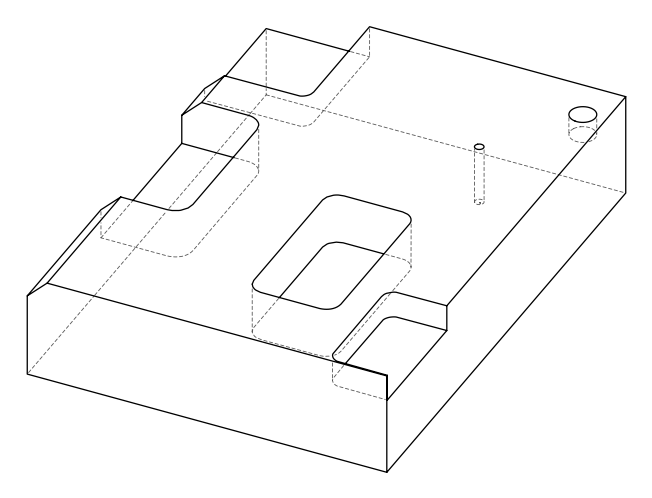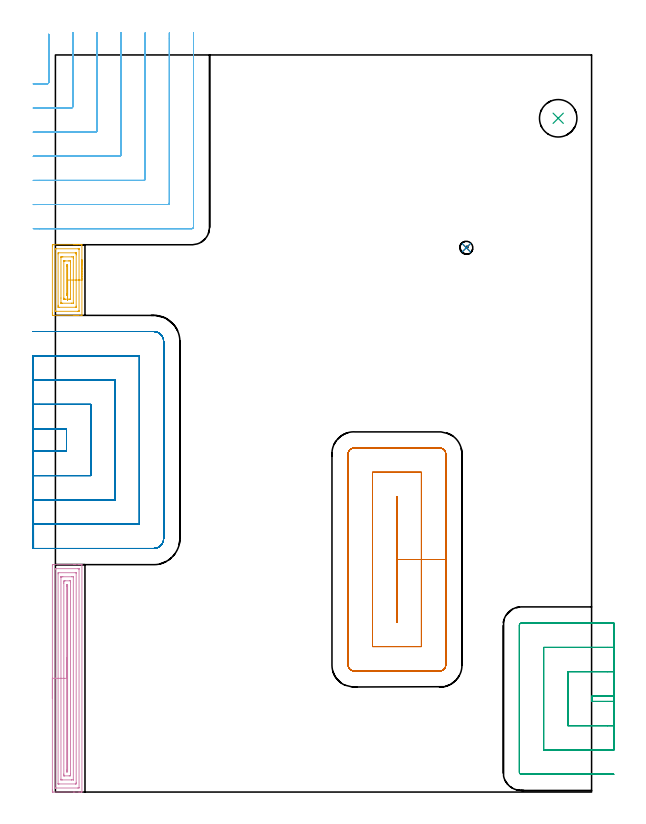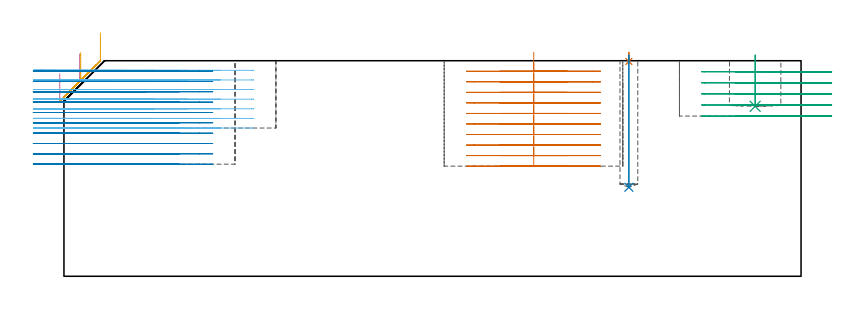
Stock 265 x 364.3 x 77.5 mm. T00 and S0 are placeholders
(PLAN: 9 operations, 5 tool changes, 64.4 min)
(1 SPOT_DRILL | STEP1POCKET | NXT0321_9005460120000 | 0.03 min | 1 mm3)
(2 DRILL_BLIND_HOLE_INTO_CENTER | STEP1POCKET | NXT0301_035 | 0.19 min | 1425 mm3)
(3 INDEXABLE_INSERT_DRILL_BLIND_HOLE_FROM_SOLID | STEP1POCKET_1 | NXT0302_008 | 0.08 min | 4343 mm3)
(4 AREA_MILL | FG_CHAMFER_SURFACE | UGT0205_001 | 5.59 min | 12740 mm3)
(5 AREA_MILL_1 | FG_CHAMFER_SURFACE_1 | UGT0205_001 | 1.87 min | 5241 mm3)
(6 MILL_CORNER_NOTCH_RECTANGULAR | CORNER_NOTCH_RECTANGULAR | UGT0201_134 | Follow Part, ap 3.975, ae 75% | 11.39 min | 171825 mm3)
(7 MILL_RECTANGULAR_POCKET | POCKET_RECTANGULAR_STRAIGHT | NXT0201_012 | Follow Part, ap 4, ae 75% | 14.73 min | 303068 mm3)
(8 MILL_SLOT | SLOT_PARTIAL_RECTANGULAR | NXT0201_012 | Follow Part, ap 4, ae 75% | 24.07 min | 277744 mm3)
(9 MILL_SLOT_1 | SLOT_PARTIAL_RECTANGULAR_1 | NXT0201_012 | Follow Part, ap 4, ae 75% | 6.42 min | 78204 mm3)
(TOOL NXT0321_9005460120000 | NC Spot Drill, 142deg, 12mm, Carbide, Uncoated | D12 PA142 FL30 Z2)
(TOOL NXT0301_035 | Carbide Drill 6.4mm [860.1-0640-032A1-MM 2214] | D6.4 PA140 FL53 Z2)
(TOOL NXT0302_008 | Index. Insert Drill 18.5mm [880-D1850L25-05] | D18.5 PA176 FL93 Z2)
(TOOL UGT0205_001 | Chamfer Mill 20 x 3 x 45 deg. | D20 FL50 Z2)
(TOOL UGT0201_134 | Carbide End Mill 15.9 | D15.9 FL30 Z4)
(TOOL NXT0201_012 | ENDMILL 16mm [2P460-1600-NA 1630] | D16 FL38 Z6)
(OP 1 SPOT_DRILL)
G17 G21 G94 G90
T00 M6
G54
G17 G0 G90 X203.1 Y269. S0 M3
G43 Z87.5 H0
G94 G81 G98 Z77.225 F250. R80.5
G80
M5
M2
(OP 2 DRILL_BLIND_HOLE_INTO_CENTER)
G17 G21 G94 G90
T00 M6
G54
G17 G0 G90 X203.1 Y269. S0 M3
G43 Z87.5 H1
G94 G81 G98 Z32. F250. R79.5
G80
M5
M2
(OP 3 INDEXABLE_INSERT_DRILL_BLIND_HOLE_FROM_SOLID)
G17 G21 G94 G90
T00 M6
G54
G17 G0 G90 X248.5 Y333. S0 M3
G43 Z87.5 H1
G94 G81 G98 Z61.1 F250. R79.5
G80
M5
M2
(OP 4 AREA_MILL)
G17 G21 G94 G90
T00 M6
G54
G17 G0 G90 X-1.5 Y46.2 S1061 M3
G43 Z87.5 H0
Z72.9
G94 G1 Y46.238 Z72.028 F250.
Y46.352 Z71.164
Y46.541 Z70.312
Y46.803 Z69.48
Y47.137 Z68.674
Y47.54 Z67.9
Y48.008 Z67.164
Y48.54 Z66.472
Y49.129 Z65.829
Y49.772 Z65.24
Y50.464 Z64.709
Y51.2 Z64.24
Y51.974 Z63.837
Y52.78 Z63.503
Y53.612 Z63.241
Y54.463 Z63.052
Y55.328 Z62.938
Y56.2 Z62.9
Y111.828
X-1.497 Y112.117 Z62.902
X-1.491 Y112.39 Z62.905
X-1.213 Y112.4 Z63.184
X8.924 Z73.318
X9.562 Z73.959
X9.816 Z74.213
X11.601 Z75.996
X12.11 Z76.509
X12.184 Z76.583
X12.755 Z77.154
X13.057 Y112.393 Z77.449
X13.097 Y112.39 Z77.488
X13.1 Y112.273 Z77.5
Y0.127
X13.097 Y0.01 Z77.489
X13.057 Y0.007 Z77.449
X12.755 Y0. Z77.154
X12.11 Z76.508
X11.601 Z75.997
X9.562 Z73.96
X8.924 Z73.318
X-1.133 Z63.264
X-1.464 Y0.003 Z62.932
X-1.491 Y0.007 Z62.906
X-1.497 Y0.572 Z62.903
X-1.5 Y1.176 Z62.9
Y56.2
X-0.086 Z64.314
X-0.085 Y110.132 Z64.315
X-0.084 Y110.217 Z64.316
X-0.079 Y110.376 Z64.321
X-0.001 Y110.39 Z64.399
X0.54 Y110.399 Z64.94
X11.249 Y110.4 Z75.649
X11.601 Y110.398 Z76.001
X11.651 Y110.395 Z76.051
X11.676 Y110.391 Z76.076
X11.681 Y110.3 Z76.081
X11.685 Y110.132 Z76.085
Y2.268
X11.684 Y2.183 Z76.084
X11.679 Y2.024 Z76.079
X11.601 Y2.01 Z76.001
X11.06 Y2.001 Z75.46
X0.352 Y2. Z64.752
X-0.001 Y2.002 Z64.399
X-0.051 Y2.005 Z64.349
X-0.076 Y2.009 Z64.324
X-0.08 Y2.1 Z64.32
X-0.085 Y2.268 Z64.315
X-0.086 Y56.2 Z64.314
X1.328 Z65.728
X1.329 Y107.831 Z65.729
X1.333 Y108.268 Z65.733
X1.335 Y108.372 Z65.735
X1.519 Y108.39 Z65.919
X1.653 Y108.399 Z66.053
X9.816 Y108.4 Z74.216
X9.949 Y108.398 Z74.349
X10.213 Y108.391 Z74.613
X10.266 Y108.386 Z74.666
X10.268 Y108.372 Z74.668
X10.271 Y108.333 Z74.671
Y4.569
X10.267 Y4.132 Z74.667
X10.265 Y4.028 Z74.665
X10.08 Y4.01 Z74.48
X9.947 Y4.001 Z74.347
X1.784 Y4. Z66.184
X1.651 Y4.001 Z66.051
X1.387 Y4.009 Z65.787
X1.334 Y4.014 Z65.734
X1.332 Y4.028 Z65.732
X1.329 Y4.067 Z65.729
X1.328 Y56.2 Z65.728
X2.743 Z67.143
Y106.216
X2.745 Y106.319 Z67.145
X2.747 Y106.369 Z67.147
X2.749 Y106.387 Z67.149
X2.772 Y106.393 Z67.172
X3.569 Y106.4 Z67.969
X3.657 Z68.057
X8.12 Z72.52
X8.839 Y106.39 Z73.239
X8.851 Y106.386 Z73.251
X8.853 Y106.37 Z73.253
X8.855 Y106.324 Z73.255
X8.857 Y106.23 Z73.257
Y106.041
Y6.184
X8.855 Y6.081 Z73.255
X8.853 Y6.031 Z73.253
X8.851 Y6.013 Z73.251
X8.828 Y6.007 Z73.228
X8.031 Y6. Z72.431
X7.943 Z72.343
X3.48 Z67.88
X2.761 Y6.01 Z67.161
X2.749 Y6.014 Z67.149
X2.747 Y6.03 Z67.147
X2.745 Y6.076 Z67.145
X2.743 Y6.17 Z67.143
Y6.359
Y56.2
X4.157 Z68.557
Y103.231
X4.16 Y103.818 Z68.56
X4.164 Y104.115 Z68.564
X4.176 Y104.39 Z68.576
X4.461 Y104.395 Z68.861
X4.771 Y104.399 Z69.171
X7.139 Z71.539
X7.333 Y104.396 Z71.733
X7.404 Y104.392 Z71.804
X7.436 Y104.388 Z71.836
X7.438 Y104.323 Z71.838
X7.441 Y104.121 Z71.841
X7.443 Y103.818 Z71.843
Y103.514
Y9.169
X7.44 Y8.582 Z71.84
X7.436 Y8.285 Z71.836
X7.424 Y8.01 Z71.824
X7.139 Y8.005 Z71.539
X6.829 Y8.001 Z71.229
X4.461 Z68.861
X4.267 Y8.003 Z68.667
X4.196 Y8.008 Z68.596
X4.164 Y8.012 Z68.564
X4.162 Y8.077 Z68.562
X4.159 Y8.279 Z68.559
X4.157 Y8.582 Z68.557
Y8.886
Y56.2
X5.571 Z69.971
Y101.821
X5.572 Y102.038 Z69.972
X5.575 Y102.266 Z69.975
X5.578 Y102.378 Z69.978
X5.582 Y102.391 Z69.982
X5.593 Y102.394 Z69.993
X5.618 Y102.397 Z70.018
X5.884 Y102.399 Z70.284
X5.991 Y102.395 Z70.391
X6.01 Y102.391 Z70.41
X6.022 Y102.386 Z70.422
X6.024 Y102.365 Z70.424
X6.027 Y102.256 Z70.427
X6.029 Y102.038 Z70.429
Y101.821
X6.028 Y10.258 Z70.428
X6.027 Y10.116 Z70.427
X6.025 Y10.045 Z70.425
X6.023 Y10.018 Z70.423
X5.926 Y10.01 Z70.326
X5.715 Y10.002 Z70.115
X5.609 Y10.005 Z70.009
X5.59 Y10.009 Z69.99
X5.578 Y10.014 Z69.978
X5.576 Y10.035 Z69.976
X5.573 Y10.144 Z69.973
X5.572 Y10.362 Z69.972
X5.571 Y10.819 Z69.971
Y56.2
Y57.072 Z70.009
Y57.936 Z70.123
Y58.788 Z70.312
Y59.62 Z70.574
Y60.426 Z70.908
Y61.2 Z71.311
Y61.936 Z71.78
Y62.628 Z72.311
Y63.271 Z72.9
Y63.86 Z73.543
Y64.391 Z74.235
Y64.86 Z74.971
Y65.263 Z75.745
Y65.597 Z76.551
Y65.859 Z77.383
Y66.048 Z78.235
Y66.162 Z79.1
Y66.2 Z79.971
G0 Z87.5
M5
M2
(OP 5 AREA_MILL_1)
G17 G21 G94 G90
T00 M6
G54
G17 G0 G90 X13.1 Y263.05 S1061 M3
G43 Z87.5 H0
G94 G1 Y263.012 Z86.628 F250.
Y262.898 Z85.763
Y262.709 Z84.912
Y262.447 Z84.08
Y262.113 Z83.274
Y261.71 Z82.5
Y261.241 Z81.764
Y260.71 Z81.072
Y260.121 Z80.429
Y259.478 Z79.84
Y258.786 Z79.308
Y258.05 Z78.84
Y257.276 Z78.437
Y256.47 Z78.103
Y255.638 Z77.841
Y254.786 Z77.652
Y253.922 Z77.538
Y253.05 Z77.5
Y235.713
X13.097 Y235.61 Z77.489
X13.062 Y235.607 Z77.454
X12.791 Y235.6 Z77.189
X11.164 Z75.563
X10.709 Z75.105
X10.481 Z74.878
X9.816 Z74.213
X9.589 Z73.986
X8.924 Z73.318
X-1.133 Z63.264
X-1.451 Y235.603 Z62.945
X-1.491 Y235.607 Z62.905
X-1.497 Y236.158 Z62.903
X-1.5 Y236.762 Z62.9
Y269.657
X-1.498 Y269.942 Z62.902
X-1.491 Y270.493 Z62.905
X-1.451 Y270.497 Z62.946
X-0.894 Y270.5 Z63.503
X8.924 Z73.318
X9.589 Z73.986
X9.816 Z74.213
X10.481 Z74.878
X10.709 Z75.105
X11.164 Z75.563
X12.038 Z76.437
X12.494 Z76.892
X12.791 Z77.19
X13.062 Y270.493 Z77.454
X13.097 Y270.49 Z77.489
X13.1 Y270.387 Z77.5
Y253.05
X11.686 Z76.086
X11.685 Y237.852 Z76.085
X11.684 Y237.768 Z76.084
X11.679 Y237.61 Z76.079
X11.601 Y237.607 Z76.001
X11.046 Y237.6 Z75.446
X0.336 Z64.736
X-0.001 Y237.602 Z64.399
X-0.049 Y237.605 Z64.351
X-0.073 Y237.609 Z64.327
X-0.079 Y237.684 Z64.321
X-0.084 Y237.852 Z64.316
X-0.086 Y237.936 Z64.314
Y238.02
X-0.085 Y268.248 Z64.315
X-0.084 Y268.332 Z64.316
X-0.079 Y268.49 Z64.321
X-0.001 Y268.493 Z64.399
X0.554 Y268.5 Z64.954
X11.264 Z75.664
X11.601 Y268.498 Z76.001
X11.649 Y268.495 Z76.049
X11.673 Y268.491 Z76.073
X11.679 Y268.415 Z76.079
X11.684 Y268.248 Z76.084
X11.686 Y268.164 Z76.086
Y268.08
Y253.05
X10.272 Z74.672
X10.271 Y240.15 Z74.671
X10.267 Y239.714 Z74.667
X10.265 Y239.611 Z74.665
X10.045 Y239.603 Z74.445
X9.931 Y239.6 Z74.331
X1.784 Z66.184
X1.669 Y239.602 Z66.069
X1.44 Y239.61 Z65.84
X1.335 Y239.619 Z65.735
X1.332 Y239.65 Z65.732
X1.33 Y239.714 Z65.73
X1.329 Y240.168 Z65.729
X1.328 Y240.603 Z65.728
X1.329 Y265.95 Z65.729
X1.333 Y266.386 Z65.733
X1.335 Y266.489 Z65.735
X1.555 Y266.497 Z65.955
X1.669 Y266.5 Z66.069
X9.816 Z74.216
X9.931 Y266.498 Z74.331
X10.16 Y266.49 Z74.56
X10.265 Y266.481 Z74.665
X10.268 Y266.45 Z74.668
X10.27 Y266.386 Z74.67
X10.271 Y265.932 Z74.671
X10.272 Y265.497 Z74.672
Y253.05
X8.857 Z73.257
Y241.97
X8.856 Y241.764 Z73.256
X8.854 Y241.662 Z73.254
X8.851 Y241.618 Z73.251
X8.808 Y241.608 Z73.208
X8.031 Y241.6 Z72.431
X7.923 Z72.323
X3.46 Z67.86
X2.776 Y241.61 Z67.176
X2.749 Y241.62 Z67.149
X2.746 Y241.659 Z67.146
X2.744 Y241.752 Z67.144
X2.743 Y244.159 Z67.143
Y264.13
X2.744 Y264.336 Z67.144
X2.747 Y264.438 Z67.147
X2.749 Y264.482 Z67.149
X2.792 Y264.492 Z67.192
X3.569 Y264.5 Z67.969
X3.677 Z68.077
X8.14 Z72.54
X8.824 Y264.49 Z73.224
X8.851 Y264.48 Z73.251
X8.854 Y264.441 Z73.254
X8.856 Y264.347 Z73.256
X8.857 Y264.16 Z73.257
Y263.785
Y253.05
X7.443 Z71.843
Y243.755
X7.44 Y243.675 Z71.84
X7.436 Y243.623 Z71.836
X7.432 Y243.609 Z71.832
X7.419 Y243.607 Z71.819
X7.139 Y243.602 Z71.539
X6.808 Y243.6 Z71.208
X5.023 Z69.423
X4.461 Y243.601 Z68.861
X4.274 Y243.603 Z68.674
X4.206 Y243.606 Z68.606
X4.173 Y243.609 Z68.573
X4.164 Y243.656 Z68.564
X4.16 Y243.856 Z68.56
X4.158 Y244.159 Z68.558
X4.157 Y262.244 Z68.557
X4.158 Y262.345 Z68.558
X4.16 Y262.425 Z68.56
X4.164 Y262.477 Z68.564
X4.168 Y262.491 Z68.568
X4.181 Y262.493 Z68.581
X4.461 Y262.498 Z68.861
X4.792 Y262.5 Z69.192
X6.577 Z70.977
X7.139 Y262.499 Z71.539
X7.326 Y262.497 Z71.726
X7.394 Y262.494 Z71.794
X7.427 Y262.491 Z71.827
X7.436 Y262.444 Z71.836
X7.44 Y262.244 Z71.84
X7.442 Y261.941 Z71.842
X7.443 Y253.05 Z71.843
X6.029 Z70.429
Y245.84
X6.027 Y245.696 Z70.427
X6.024 Y245.626 Z70.424
X6.023 Y245.616 Z70.423
X5.964 Y245.61 Z70.364
X5.854 Y245.604 Z70.254
X5.692 Y245.601 Z70.092
X5.604 Y245.603 Z70.004
X5.59 Y245.605 Z69.99
X5.578 Y245.609 Z69.978
X5.577 Y245.625 Z69.977
X5.573 Y245.719 Z69.973
X5.572 Y245.938 Z69.972
X5.571 Y246.394 Z69.971
X5.572 Y259.945 Z69.972
X5.574 Y260.162 Z69.974
X5.578 Y260.39 Z69.978
X5.581 Y260.49 Z69.981
X5.631 Y260.492 Z70.031
X5.908 Y260.499 Z70.308
X5.996 Y260.497 Z70.396
X6.011 Y260.495 Z70.411
X6.022 Y260.49 Z70.422
X6.023 Y260.475 Z70.423
X6.027 Y260.381 Z70.427
X6.029 Y260.162 Z70.429
Y259.946
Y253.05
Y252.178 Z70.467
Y251.313 Z70.581
Y250.462 Z70.77
Y249.63 Z71.032
Y248.824 Z71.366
Y248.05 Z71.769
Y247.314 Z72.237
Y246.622 Z72.768
Y245.979 Z73.358
Y245.39 Z74.001
Y244.858 Z74.693
Y244.39 Z75.429
Y243.987 Z76.203
Y243.653 Z77.009
Y243.391 Z77.841
Y243.202 Z78.692
Y243.088 Z79.557
Y243.05 Z80.429
G0 Z87.5
M5
M2
(OP 6 MILL_CORNER_NOTCH_RECTANGULAR)
G17 G21 G94 G90
T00 M6
G54
G17 G0 G90 X-10.95 Y349.988 S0 M3
G43 Z87.5 H0
Z74.043
G94 G1 X-7.95 Y349.999 F250.
X-7.681 Y350. F500.
X-4.089
G3 X-3.3 Y350.789 R0.795
G1 Y371.533
Y374.533 F250.
G0 Z87.5
X-10.95 Y338.061
Z74.043
G1 X-7.95 Y338.074
X-7.681 Y338.075 F500.
X7.835
G3 X8.625 Y338.865 R0.795
G1 Y372.25
Y375.25 F250.
G0 Z87.5
X-10.95 Y326.132
Z74.043
G1 X-7.95 Y326.149
X-7.681 Y326.15 F500.
X19.76
G3 X20.55 Y326.94 R0.795
G1 Y372.25
Y375.25 F250.
G0 Z87.5
X-10.95 Y314.201
Z74.043
G1 X-7.95 Y314.224
G2 X-7.681 Y314.225 R35.775 F500.
G1 X31.685
G3 X32.475 Y315.015 R0.795
G1 Y372.25
Y375.25 F250.
G0 Z87.5
X-10.95 Y302.265
Z74.043
G1 X-7.95 Y302.298
G2 X-7.681 Y302.3 R23.85 F500.
G1 X43.609
G3 X44.4 Y303.091 R0.795
G1 Y372.25
Y375.25 F250.
G0 Z87.5
X-10.949 Y290.304
Z74.043
G1 X-7.95 Y290.372
G2 X-7.681 Y290.375 R11.925 F500.
G1 X55.534
G3 X56.325 Y291.166 R0.795
G1 Y372.25
Y375.25 F250.
G0 Z87.5
X-10.681 Y278.45
Z74.043
G1 X-7.681
X67.459 F500.
G3 X68.25 Y279.241 R0.795
G1 Y372.25
Y375.25 F250.
G0 Z87.5
X-10.95 Y349.997
Z70.586
G1 X-7.95 Y350.
X-7.87 F500.
X-4.089
G3 X-3.3 Y350.789 R0.795
G1 Y371.533
Y374.533 F250.
G0 Z87.5
X-10.95 Y338.071
Z70.586
G1 X-7.95 Y338.075
X-7.87 F500.
X7.835
G3 X8.625 Y338.865 R0.795
G1 Y372.25
Y375.25 F250.
G0 Z87.5
X-10.95 Y326.145
Z70.586
G1 X-7.95 Y326.15
X-7.87 F500.
X19.76
G3 X20.55 Y326.94 R0.795
G1 Y372.25
Y375.25 F250.
G0 Z87.5
X-10.95 Y314.218
Z70.586
G1 X-7.95 Y314.225
X-7.87 F500.
X31.685
G3 X32.475 Y315.015 R0.795
G1 Y372.25
Y375.25 F250.
G0 Z87.5
X-10.95 Y302.29
Z70.586
G1 X-7.95 Y302.3
X-7.87 F500.
X43.609
G3 X44.4 Y303.091 R0.795
G1 Y372.25
Y375.25 F250.
G0 Z87.5
X-10.95 Y290.355
Z70.586
G1 X-7.95 Y290.375
X-7.87 F500.
X55.534
G3 X56.325 Y291.166 R0.795
G1 Y372.25
Y375.25 F250.
G0 Z87.5
X-10.87 Y278.45
Z70.586
G1 X-7.87
X67.459 F500.
G3 X68.25 Y279.241 R0.795
G1 Y372.25
Y375.25 F250.
G0 Z87.5
X-10.95 Y350.
Z67.129
G1 X-7.95
X-4.089 F500.
G3 X-3.3 Y350.789 R0.795
G1 Y371.533
Y374.533 F250.
G0 Z87.5
X-10.95 Y338.075
Z67.129
G1 X-7.95
X7.835 F500.
G3 X8.625 Y338.865 R0.795
G1 Y372.25
Y375.25 F250.
G0 Z87.5
X-10.95 Y326.15
Z67.129
G1 X-7.95
X19.76 F500.
G3 X20.55 Y326.94 R0.795
G1 Y372.25
Y375.25 F250.
G0 Z87.5
X-10.95 Y314.225
Z67.129
G1 X-7.95
X31.685 F500.
G3 X32.475 Y315.015 R0.795
G1 Y372.25
Y375.25 F250.
G0 Z87.5
X-10.95 Y302.3
Z67.129
G1 X-7.95
X43.609 F500.
G3 X44.4 Y303.091 R0.795
G1 Y372.25
Y375.25 F250.
G0 Z87.5
X-10.95 Y290.375
Z67.129
G1 X-7.95
X55.534 F500.
G3 X56.325 Y291.166 R0.795
G1 Y372.25
Y375.25 F250.
G0 Z87.5
X-10.95 Y278.45
Z67.129
G1 X-7.95
X67.459 F500.
G3 X68.25 Y279.241 R0.795
G1 Y372.25
Y375.25 F250.
G0 Z87.5
X-10.95 Y350.
Z63.671
G1 X-7.95
X-4.089 F500.
G3 X-3.3 Y350.789 R0.795
G1 Y371.533
Y374.533 F250.
G0 Z87.5
X-10.95 Y338.075
Z63.671
G1 X-7.95
X7.835 F500.
G3 X8.625 Y338.865 R0.795
G1 Y372.25
Y375.25 F250.
G0 Z87.5
X-10.95 Y326.15
Z63.671
G1 X-7.95
X19.76 F500.
G3 X20.55 Y326.94 R0.795
G1 Y372.25
Y375.25 F250.
G0 Z87.5
X-10.95 Y314.225
Z63.671
G1 X-7.95
X31.685 F500.
G3 X32.475 Y315.015 R0.795
G1 Y372.25
Y375.25 F250.
G0 Z87.5
X-10.95 Y302.3
Z63.671
G1 X-7.95
X43.609 F500.
G3 X44.4 Y303.091 R0.795
G1 Y372.25
Y375.25 F250.
G0 Z87.5
X-10.95 Y290.375
Z63.671
G1 X-7.95
X55.534 F500.
G3 X56.325 Y291.166 R0.795
G1 Y372.25
Y375.25 F250.
G0 Z87.5
X-10.95 Y278.45
Z63.671
G1 X-7.95
X67.459 F500.
G3 X68.25 Y279.241 R0.795
G1 Y372.25
Y375.25 F250.
G0 Z87.5
X-10.95 Y350.
Z60.214
G1 X-7.95
X-4.089 F500.
G3 X-3.3 Y350.789 R0.795
G1 Y371.533
Y374.533 F250.
G0 Z87.5
X-10.95 Y338.075
Z60.214
G1 X-7.95
X7.835 F500.
G3 X8.625 Y338.865 R0.795
G1 Y372.25
Y375.25 F250.
G0 Z87.5
X-10.95 Y326.15
Z60.214
G1 X-7.95
X19.76 F500.
G3 X20.55 Y326.94 R0.795
G1 Y372.25
Y375.25 F250.
G0 Z87.5
X-10.95 Y314.225
Z60.214
G1 X-7.95
X31.685 F500.
G3 X32.475 Y315.015 R0.795
G1 Y372.25
Y375.25 F250.
G0 Z87.5
X-10.95 Y302.3
Z60.214
G1 X-7.95
X43.609 F500.
G3 X44.4 Y303.091 R0.795
G1 Y372.25
Y375.25 F250.
G0 Z87.5
X-10.95 Y290.375
Z60.214
G1 X-7.95
X55.534 F500.
G3 X56.325 Y291.166 R0.795
G1 Y372.25
Y375.25 F250.
G0 Z87.5
X-10.95 Y278.45
Z60.214
G1 X-7.95
X67.459 F500.
G3 X68.25 Y279.241 R0.795
G1 Y372.25
Y375.25 F250.
G0 Z87.5
X-10.95 Y350.
Z56.757
G1 X-7.95
X-4.089 F500.
G3 X-3.3 Y350.789 R0.795
G1 Y371.533
Y374.533 F250.
G0 Z87.5
X-10.95 Y338.075
Z56.757
G1 X-7.95
X7.835 F500.
G3 X8.625 Y338.865 R0.795
G1 Y372.25
Y375.25 F250.
G0 Z87.5
X-10.95 Y326.15
Z56.757
G1 X-7.95
X19.76 F500.
G3 X20.55 Y326.94 R0.795
G1 Y372.25
Y375.25 F250.
G0 Z87.5
X-10.95 Y314.225
Z56.757
G1 X-7.95
X31.685 F500.
G3 X32.475 Y315.015 R0.795
G1 Y372.25
Y375.25 F250.
G0 Z87.5
X-10.95 Y302.3
Z56.757
G1 X-7.95
X43.609 F500.
G3 X44.4 Y303.091 R0.795
G1 Y372.25
Y375.25 F250.
G0 Z87.5
X-10.95 Y290.375
Z56.757
G1 X-7.95
X55.534 F500.
G3 X56.325 Y291.166 R0.795
G1 Y372.25
Y375.25 F250.
G0 Z87.5
X-10.95 Y278.45
Z56.757
G1 X-7.95
X67.459 F500.
G3 X68.25 Y279.241 R0.795
G1 Y372.25
Y375.25 F250.
G0 Z87.5
X-10.95 Y350.
Z53.3
G1 X-7.95
X-4.089 F500.
G3 X-3.3 Y350.789 R0.795
G1 Y371.533
Y374.533 F250.
G0 Z87.5
X-10.95 Y338.075
Z53.3
G1 X-7.95
X7.835 F500.
G3 X8.625 Y338.865 R0.795
G1 Y372.25
Y375.25 F250.
G0 Z87.5
X-10.95 Y326.15
Z53.3
G1 X-7.95
X19.76 F500.
G3 X20.55 Y326.94 R0.795
G1 Y372.25
Y375.25 F250.
G0 Z87.5
X-10.95 Y314.225
Z53.3
G1 X-7.95
X31.685 F500.
G3 X32.475 Y315.015 R0.795
G1 Y372.25
Y375.25 F250.
G0 Z87.5
X-10.95 Y302.3
Z53.3
G1 X-7.95
X43.609 F500.
G3 X44.4 Y303.091 R0.795
G1 Y372.25
Y375.25 F250.
G0 Z87.5
X-10.95 Y290.375
Z53.3
G1 X-7.95
X55.534 F500.
G3 X56.325 Y291.166 R0.795
G1 Y372.25
Y375.25 F250.
G0 Z87.5
X-10.95 Y278.45
Z53.3
G1 X-7.95
X67.459 F500.
G3 X68.25 Y279.241 R0.795
G1 Y372.25
Y375.25 F250.
G0 Z87.5
M5
M2
(OP 7 MILL_RECTANGULAR_POCKET)
G17 G21 G94 G90
T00 M6
G54
G17 G0 G90 X168.9 Y89.609 S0 M3
G43 Z87.5 H1
Z80.5
G94 G1 Y114.95 Z73.71 F250.
Y146. F500.
X168.7
Y83.9
X168.9
Y114.95
X180.9
Y158.
X156.7
Y71.9
X180.9
Y114.95
X192.9
Y167.2
G3 X190.1 Y170. R2.8
G1 X147.5
G3 X144.7 Y167.2 R2.8
G1 Y62.7
G3 X147.5 Y59.9 R2.8
G1 X190.1
G3 X192.9 Y62.7 R2.8
G1 Y114.95
Y115.95
G0 X168.9 Y89.609 Z76.71
G1 Y114.95 Z69.92 F250.
Y146. F500.
X168.7
Y83.9
X168.9
Y114.95
X180.9
Y158.
X156.7
Y71.9
X180.9
Y114.95
X192.9
Y167.2
G3 X190.1 Y170. R2.8
G1 X147.5
G3 X144.7 Y167.2 R2.8
G1 Y62.7
G3 X147.5 Y59.9 R2.8
G1 X190.1
G3 X192.9 Y62.7 R2.8
G1 Y114.95
Y115.95
G0 X168.9 Y89.609 Z72.92
G1 Y114.95 Z66.13 F250.
Y146. F500.
X168.7
Y83.9
X168.9
Y114.95
X180.9
Y158.
X156.7
Y71.9
X180.9
Y114.95
X192.9
Y167.2
G3 X190.1 Y170. R2.8
G1 X147.5
G3 X144.7 Y167.2 R2.8
G1 Y62.7
G3 X147.5 Y59.9 R2.8
G1 X190.1
G3 X192.9 Y62.7 R2.8
G1 Y114.95
Y115.95
G0 X168.9 Y89.609 Z69.13
G1 Y114.95 Z62.34 F250.
Y146. F500.
X168.7
Y83.9
X168.9
Y114.95
X180.9
Y158.
X156.7
Y71.9
X180.9
Y114.95
X192.9
Y167.2
G3 X190.1 Y170. R2.8
G1 X147.5
G3 X144.7 Y167.2 R2.8
G1 Y62.7
G3 X147.5 Y59.9 R2.8
G1 X190.1
G3 X192.9 Y62.7 R2.8
G1 Y114.95
Y115.95
G0 X168.9 Y89.609 Z65.34
G1 Y114.95 Z58.55 F250.
Y146. F500.
X168.7
Y83.9
X168.9
Y114.95
X180.9
Y158.
X156.7
Y71.9
X180.9
Y114.95
X192.9
Y167.2
G3 X190.1 Y170. R2.8
G1 X147.5
G3 X144.7 Y167.2 R2.8
G1 Y62.7
G3 X147.5 Y59.9 R2.8
G1 X190.1
G3 X192.9 Y62.7 R2.8
G1 Y114.95
Y115.95
G0 X168.9 Y89.609 Z61.55
G1 Y114.95 Z54.76 F250.
Y146. F500.
X168.7
Y83.9
X168.9
Y114.95
X180.9
Y158.
X156.7
Y71.9
X180.9
Y114.95
X192.9
Y167.2
G3 X190.1 Y170. R2.8
G1 X147.5
G3 X144.7 Y167.2 R2.8
G1 Y62.7
G3 X147.5 Y59.9 R2.8
G1 X190.1
G3 X192.9 Y62.7 R2.8
G1 Y114.95
Y115.95
G0 X168.9 Y89.609 Z57.76
G1 Y114.95 Z50.97 F250.
Y146. F500.
X168.7
Y83.9
X168.9
Y114.95
X180.9
Y158.
X156.7
Y71.9
X180.9
Y114.95
X192.9
Y167.2
G3 X190.1 Y170. R2.8
G1 X147.5
G3 X144.7 Y167.2 R2.8
G1 Y62.7
G3 X147.5 Y59.9 R2.8
G1 X190.1
G3 X192.9 Y62.7 R2.8
G1 Y114.95
Y115.95
G0 X168.9 Y89.609 Z53.97
G1 Y114.95 Z47.18 F250.
Y146. F500.
X168.7
Y83.9
X168.9
Y114.95
X180.9
Y158.
X156.7
Y71.9
X180.9
Y114.95
X192.9
Y167.2
G3 X190.1 Y170. R2.8
G1 X147.5
G3 X144.7 Y167.2 R2.8
G1 Y62.7
G3 X147.5 Y59.9 R2.8
G1 X190.1
G3 X192.9 Y62.7 R2.8
G1 Y114.95
Y115.95
G0 X168.9 Y89.609 Z50.18
G1 Y114.95 Z43.39 F250.
Y146. F500.
X168.7
Y83.9
X168.9
Y114.95
X180.9
Y158.
X156.7
Y71.9
X180.9
Y114.95
X192.9
Y167.2
G3 X190.1 Y170. R2.8
G1 X147.5
G3 X144.7 Y167.2 R2.8
G1 Y62.7
G3 X147.5 Y59.9 R2.8
G1 X190.1
G3 X192.9 Y62.7 R2.8
G1 Y114.95
Y115.95
G0 X168.9 Y89.609 Z46.39
G1 Y114.95 Z39.6 F250.
Y146. F500.
X168.7
Y83.9
X168.9
Y114.95
X180.9
Y158.
X156.7
Y71.9
X180.9
Y114.95
X192.9
Y167.2
G3 X190.1 Y170. R2.8
G1 X147.5
G3 X144.7 Y167.2 R2.8
G1 Y62.7
G3 X147.5 Y59.9 R2.8
G1 X190.1
G3 X192.9 Y62.7 R2.8
G1 Y114.95
Y115.95
G0 Z87.5
M5
M2
(OP 8 MILL_SLOT)
G17 G21 G94 G90
T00 M6
G54
G17 G0 G90 X-11. Y168.383 S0 M3
G43 Z87.5 H1
Z73.78
G94 G1 X-8. Y168.399 F250.
X-7.745 Y168.4 F500.
X5.5
Y179.6
X-7.746
X-8. Y179.601
X-11. Y179.617 F250.
Y156.378
X-8. Y156.399
X-7.745 Y156.4 F500.
X17.5
Y191.6
X-7.746
X-8. Y191.601
X-11. Y191.622 F250.
Y144.367
X-8. Y144.399
G2 X-7.745 Y144.4 R24. F500.
G1 X29.5
Y203.6
X-7.746
G2 X-8. Y203.601 R24.
G1 X-11. Y203.633 F250.
X-10.999 Y132.334
X-8. Y132.397
G2 X-7.745 Y132.4 R12. F500.
G1 X41.5
Y215.6
X-7.746
G2 X-8. Y215.603 R12.
G1 X-10.999 Y215.666 F250.
X-10.745 Y120.4
X-7.745
X48.6 F500.
G3 X53.5 Y125.3 R4.9
G1 Y222.7
G3 X48.6 Y227.6 R4.9
G1 X-7.746
X-10.746 F250.
G0 X-11. Y168.399 Z70.06
G1 X-8. Y168.4
X5.5 F500.
Y179.6
X-8.
X-11. Y179.601 F250.
Y156.398
X-8. Y156.4
X17.5 F500.
Y191.6
X-8.
X-11. Y191.602 F250.
Y144.398
X-8. Y144.4
X29.5 F500.
Y203.6
X-8.
X-11. Y203.602 F250.
Y132.395
X-8. Y132.4
X41.5 F500.
Y215.6
X-8.
X-11. Y215.605 F250.
X-10.982 Y120.4
X-7.982
X48.6 F500.
G3 X53.5 Y125.3 R4.9
G1 Y222.7
G3 X48.6 Y227.6 R4.9
G1 X-7.982
X-10.982 F250.
G0 X-11. Y168.4 Z66.34
G1 X-8.
X5.5 F500.
Y179.6
X-8.
X-11. F250.
Y156.4
X-8.
X17.5 F500.
Y191.6
X-8.
X-11. F250.
Y144.4
X-8.
X29.5 F500.
Y203.6
X-8.
X-11. F250.
Y132.4
X-8.
X41.5 F500.
Y215.6
X-8.
X-11. F250.
Y120.4
X-8.
X48.6 F500.
G3 X53.5 Y125.3 R4.9
G1 Y222.7
G3 X48.6 Y227.6 R4.9
G1 X-8.
X-11. F250.
G0 Y168.4 Z62.62
G1 X-8.
X5.5 F500.
Y179.6
X-8.
X-11. F250.
Y156.4
X-8.
X17.5 F500.
Y191.6
X-8.
X-11. F250.
Y144.4
X-8.
X29.5 F500.
Y203.6
X-8.
X-11. F250.
Y132.4
X-8.
X41.5 F500.
Y215.6
X-8.
X-11. F250.
Y120.4
X-8.
X48.6 F500.
G3 X53.5 Y125.3 R4.9
G1 Y222.7
G3 X48.6 Y227.6 R4.9
G1 X-8.
X-11. F250.
G0 Y168.4 Z58.9
G1 X-8.
X5.5 F500.
Y179.6
X-8.
X-11. F250.
Y156.4
X-8.
X17.5 F500.
Y191.6
X-8.
X-11. F250.
Y144.4
X-8.
X29.5 F500.
Y203.6
X-8.
X-11. F250.
Y132.4
X-8.
X41.5 F500.
Y215.6
X-8.
X-11. F250.
Y120.4
X-8.
X48.6 F500.
G3 X53.5 Y125.3 R4.9
G1 Y222.7
G3 X48.6 Y227.6 R4.9
G1 X-8.
X-11. F250.
G0 Y168.4 Z55.18
G1 X-8.
X5.5 F500.
Y179.6
X-8.
X-11. F250.
Y156.4
X-8.
X17.5 F500.
Y191.6
X-8.
X-11. F250.
Y144.4
X-8.
X29.5 F500.
Y203.6
X-8.
X-11. F250.
Y132.4
X-8.
X41.5 F500.
Y215.6
X-8.
X-11. F250.
Y120.4
X-8.
X48.6 F500.
G3 X53.5 Y125.3 R4.9
G1 Y222.7
G3 X48.6 Y227.6 R4.9
G1 X-8.
X-11. F250.
G0 Y168.4 Z51.46
G1 X-8.
X5.5 F500.
Y179.6
X-8.
X-11. F250.
Y156.4
X-8.
X17.5 F500.
Y191.6
X-8.
X-11. F250.
Y144.4
X-8.
X29.5 F500.
Y203.6
X-8.
X-11. F250.
Y132.4
X-8.
X41.5 F500.
Y215.6
X-8.
X-11. F250.
Y120.4
X-8.
X48.6 F500.
G3 X53.5 Y125.3 R4.9
G1 Y222.7
G3 X48.6 Y227.6 R4.9
G1 X-8.
X-11. F250.
G0 Y168.4 Z47.74
G1 X-8.
X5.5 F500.
Y179.6
X-8.
X-11. F250.
Y156.4
X-8.
X17.5 F500.
Y191.6
X-8.
X-11. F250.
Y144.4
X-8.
X29.5 F500.
Y203.6
X-8.
X-11. F250.
Y132.4
X-8.
X41.5 F500.
Y215.6
X-8.
X-11. F250.
Y120.4
X-8.
X48.6 F500.
G3 X53.5 Y125.3 R4.9
G1 Y222.7
G3 X48.6 Y227.6 R4.9
G1 X-8.
X-11. F250.
G0 Y168.4 Z44.02
G1 X-8.
X5.5 F500.
Y179.6
X-8.
X-11. F250.
Y156.4
X-8.
X17.5 F500.
Y191.6
X-8.
X-11. F250.
Y144.4
X-8.
X29.5 F500.
Y203.6
X-8.
X-11. F250.
Y132.4
X-8.
X41.5 F500.
Y215.6
X-8.
X-11. F250.
Y120.4
X-8.
X48.6 F500.
G3 X53.5 Y125.3 R4.9
G1 Y222.7
G3 X48.6 Y227.6 R4.9
G1 X-8.
X-11. F250.
G0 Y168.4 Z40.3
G1 X-8.
X5.5 F500.
Y179.6
X-8.
X-11. F250.
Y156.4
X-8.
X17.5 F500.
Y191.6
X-8.
X-11. F250.
Y144.4
X-8.
X29.5 F500.
Y203.6
X-8.
X-11. F250.
Y132.4
X-8.
X41.5 F500.
Y215.6
X-8.
X-11. F250.
Y120.4
X-8.
X48.6 F500.
G3 X53.5 Y125.3 R4.9
G1 Y222.7
G3 X48.6 Y227.6 R4.9
G1 X-8.
X-11. F250.
G0 Z87.5
M5
M2
(OP 9 MILL_SLOT_1)
G17 G21 G94 G90
T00 M6
G54
G17 G0 G90 X276. Y47.5 S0 M3
G43 Z87.5 H1
Z73.52
G94 G1 X273. F250.
X265.3 F500.
Y44.8
X273.
X276. F250.
Y59.5
X273.
X253.3 F500.
Y32.8
X273.
X276. F250.
Y71.5
X273.
X241.3 F500.
Y20.8
X273.
X276. F250.
Y83.5
X273.
X230.3 F500.
G3 X229.3 Y82.5 R1.
G1 Y9.8
G3 X230.3 Y8.8 R1.
G1 X273.
X276. F250.
G0 Y47.5 Z69.54
G1 X273.
X265.3 F500.
Y44.8
X273.
X276. F250.
Y59.5
X273.
X253.3 F500.
Y32.8
X273.
X276. F250.
Y71.5
X273.
X241.3 F500.
Y20.8
X273.
X276. F250.
Y83.5
X273.
X230.3 F500.
G3 X229.3 Y82.5 R1.
G1 Y9.8
G3 X230.3 Y8.8 R1.
G1 X273.
X276. F250.
G0 Y47.5 Z65.56
G1 X273.
X265.3 F500.
Y44.8
X273.
X276. F250.
Y59.5
X273.
X253.3 F500.
Y32.8
X273.
X276. F250.
Y71.5
X273.
X241.3 F500.
Y20.8
X273.
X276. F250.
Y83.5
X273.
X230.3 F500.
G3 X229.3 Y82.5 R1.
G1 Y9.8
G3 X230.3 Y8.8 R1.
G1 X273.
X276. F250.
G0 Y47.5 Z61.58
G1 X273.
X265.3 F500.
Y44.8
X273.
X276. F250.
Y59.5
X273.
X253.3 F500.
Y32.8
X273.
X276. F250.
Y71.5
X273.
X241.3 F500.
Y20.8
X273.
X276. F250.
Y83.5
X273.
X230.3 F500.
G3 X229.3 Y82.5 R1.
G1 Y9.8
G3 X230.3 Y8.8 R1.
G1 X273.
X276. F250.
G0 Y47.5 Z57.6
G1 X273.
X265.3 F500.
Y44.8
X273.
X276. F250.
Y59.5
X273.
X253.3 F500.
Y32.8
X273.
X276. F250.
Y71.5
X273.
X241.3 F500.
Y20.8
X273.
X276. F250.
Y83.5
X273.
X230.3 F500.
G3 X229.3 Y82.5 R1.
G1 Y9.8
G3 X230.3 Y8.8 R1.
G1 X273.
X276. F250.
G0 Z87.5
M5
M2
